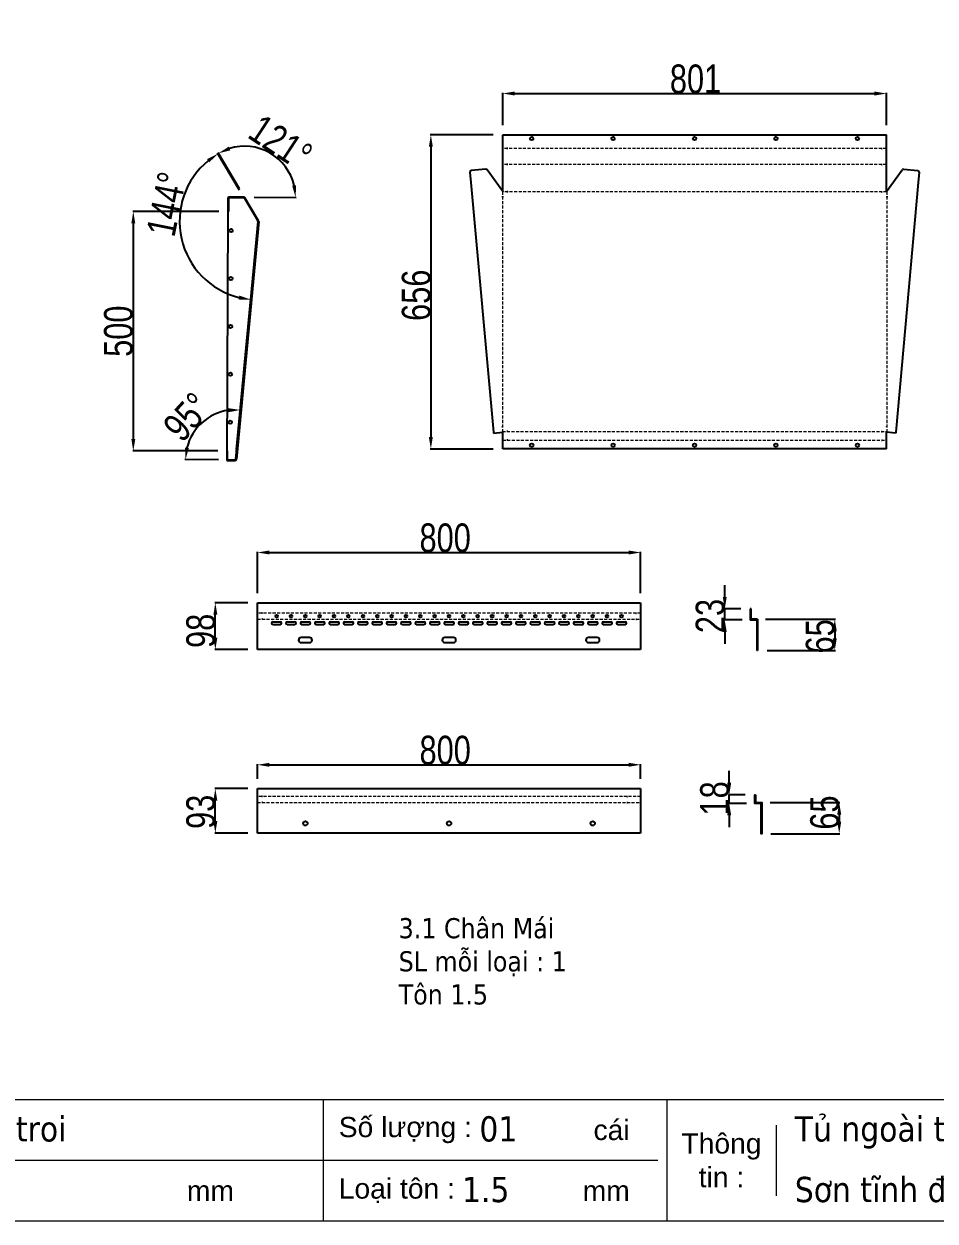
# Model space of a CAD drawing. Header units: inches. Extents: x 21 to 136330, y 8 to 58290.
# Drawn here: x 58396 to 60298, y 35389 to 37889 of the extents above; entities that cross this region are included whole.
import ezdxf
from ezdxf.enums import TextEntityAlignment as Align

# ---------------------------------------------------------------- set-up
doc = ezdxf.new("R2010")
doc.units = ezdxf.units.IN
doc.header["$MEASUREMENT"] = 0
doc.linetypes.add('HIDDEN', pattern=[9.525, 6.35, -3.175])
doc.layers.add('0 TĂNG CỨNG', color=7, linetype='Continuous', lineweight=15)
doc.layers.add('@.0.DM. NÉT ĐỨT', color=8, linetype='HIDDEN', lineweight=9)
doc.layers.add('@.0.DM. NÉT CHÍNH', color=7, linetype='Continuous')
doc.layers.add('@.DM. KÍCH THƯỚC', color=8, linetype='Continuous', transparency=0.2)
doc.layers.add('@.DM. KÍCH THƯỚC @ 1', color=8, linetype='Continuous', transparency=0.2)
doc.styles.add('ARIAL', font='arial.ttf')
doc.styles.add('Note Text (ISO)', font='tahoma.ttf')
doc.styles.add('roman', font='roman.shx', dxfattribs={"width": 0.8})
doc.styles.add('Tahoma (Input Text)', font='tahoma.ttf')
doc.dimstyles.new('Kích thước Duy Mạnh', dxfattribs={"dimtxt": 30, "dimasz": 25, "dimexe": 1.25, "dimexo": 20, "dimtad": 1, "dimdec": 1, "dimtxsty": 'roman', "dimcen": 2.5, "dimclrd": 8, "dimclre": 8, "dimclrt": 2, "dimadec": 0, "dimazin": 0, "dimtfac": 1, "dimtdec": 1, "dimtix": 1, "dimtmove": 0, "dimatfit": 3, "dimfxl": 1, "dimtfillclr": 1, "dimarcsym": 0})

# ---------------------------------------------------------------- blocks, each defined once
blk = doc.blocks.new('KHUNG KT1')
at = {"color": 7}
for p, q in [((7128, -4752), (0, -4752)), ((4052.8, -4752), (4052.8, -5040)), ((4868.8, -4752), (4868.8, -5040)), ((5128.7, -4812), (5128.7, -4980)), ((4848, -4896), (0, -4896))]:
    blk.add_line(p, q, dxfattribs=at)
blk.add_lwpolyline([(0, 0), (7128, 0), (7128, -5040), (0, -5040)], close=True, dxfattribs=at)
at = {"color": 2, "char_height": 48, "style": 'ARIAL'}
for s, insert, width, attachment_point in [('  Số lượng :', (4052.8, -4824), 2202.321, 4), ('cái', (4695, -4824), 2202.321, 4), ('Thông\\Ptin :', (4998.8, -4896), 259.945, 5), ('  Loại tôn :', (4052.8, -4968), 2202.321, 4), ('mm', (3729.5, -4968), 2202.321, 4), ('mm', (4669.3, -4968), 2202.321, 4)]:
    blk.add_mtext(s, dxfattribs=dict(at, insert=insert, width=width, attachment_point=attachment_point))
at = {"color": 1, "style": 'Tahoma (Input Text)', "flags": 8}
for tag, p in [('#01', (328.9, -4851.1)), ('#03', (1514.7, -4846.3)), ('#05', (2819, -4851.1)), ('#07', (4424, -4851.1)), ('#09', (5172.9, -4851.1)), ('#02', (189.8, -4995.1)), ('#04', (1755.3, -4995.1)), ('#06', (2727.8, -4995.1)), ('#08', (4382.7, -4995.1)), ('#10', (5172.9, -4995.1))]:
    blk.add_attdef(tag, p, '', height=60, dxfattribs=at)
blk.add_attdef('#11', text='', height=60, dxfattribs=at).set_placement((6996, -4961.6), align=Align.CENTER)
at = {"layer": '0 TĂNG CỨNG', "color": 1, "style": 'ARIAL'}
blk.add_attdef('#12', (852.8, -4987.6), '', height=60, dxfattribs=at)
blk = doc.blocks.new('*D2215')
at = {"layer": '@.DM. KÍCH THƯỚC', "color": 8, "lineweight": -2, "transparency": 16777216}
for p, q in [((58883.3, 36700.1), (58883.3, 36786.4)), ((59683.3, 36700.1), (59683.3, 36786.4))]:
    blk.add_line(p, q, dxfattribs=at)
at = {"layer": '@.DM. KÍCH THƯỚC', "lineweight": -2, "transparency": 16777216}
blk.add_line((58908.3, 36785.1), (59658.3, 36785.1), dxfattribs=at)
at = {"layer": '@.DM. KÍCH THƯỚC', "transparency": 16777216}
for points in [[(58908.3, 36789.3), (58908.3, 36781), (58883.3, 36785.1)], [(59658.3, 36789.3), (59658.3, 36781), (59683.3, 36785.1)]]:
    blk.add_solid(points, dxfattribs=at)
at = {"layer": 'Defpoints', "color": 0, "transparency": 16777216}
for p in [(59683.3, 36785.1), (58883.3, 36680.1), (59683.3, 36680.1)]:
    blk.add_point(p, dxfattribs=at)
at = {"layer": '@.DM. KÍCH THƯỚC', "color": 2, "transparency": 16777216, "insert": (59221.6, 36845.8), "char_height": 60, "attachment_point": 1, "style": 'roman'}
blk.add_mtext('800', dxfattribs=at)
blk = doc.blocks.new('*D2216')
at = {"layer": '@.DM. KÍCH THƯỚC', "color": 8, "lineweight": -2, "transparency": 16777216}
for p, q in [((58863.3, 36680.1), (58794.1, 36680.1)), ((58863.3, 36582.3), (58794.1, 36582.3))]:
    blk.add_line(p, q, dxfattribs=at)
at = {"layer": '@.DM. KÍCH THƯỚC', "lineweight": -2, "transparency": 16777216}
blk.add_line((58795.3, 36607.3), (58795.3, 36655.1), dxfattribs=at)
at = {"layer": '@.DM. KÍCH THƯỚC', "transparency": 16777216}
for points in [[(58791.2, 36655.1), (58799.5, 36655.1), (58795.3, 36680.1)], [(58791.2, 36607.3), (58799.5, 36607.3), (58795.3, 36582.3)]]:
    blk.add_solid(points, dxfattribs=at)
at = {"layer": 'Defpoints', "color": 0, "transparency": 16777216}
for p in [(58795.3, 36680.1), (58883.3, 36680.1), (58883.3, 36582.3)]:
    blk.add_point(p, dxfattribs=at)
at = {"layer": '@.DM. KÍCH THƯỚC', "color": 2, "transparency": 16777216, "insert": (58734.7, 36585.8), "char_height": 60, "attachment_point": 1, "rotation": 90, "style": 'roman'}
blk.add_mtext('98', dxfattribs=at)
blk = doc.blocks.new('*D2217')
at = {"layer": '@.DM. KÍCH THƯỚC', "lineweight": -2, "transparency": 16777216}
for p, q in [((59858.8, 36692.2), (59858.8, 36717.2)), ((59858.8, 36644.2), (59858.8, 36667.2)), ((59858.8, 36619.2), (59858.8, 36594.2))]:
    blk.add_line(p, q, dxfattribs=at)
at = {"layer": '@.DM. KÍCH THƯỚC', "color": 8, "lineweight": -2, "transparency": 16777216}
for p, q in [((59892.1, 36667.2), (59857.6, 36667.2)), ((59895.1, 36644.2), (59857.6, 36644.2))]:
    blk.add_line(p, q, dxfattribs=at)
at = {"layer": '@.DM. KÍCH THƯỚC', "transparency": 16777216}
for points in [[(59854.7, 36692.2), (59863, 36692.2), (59858.8, 36667.2)], [(59854.7, 36619.2), (59863, 36619.2), (59858.8, 36644.2)]]:
    blk.add_solid(points, dxfattribs=at)
at = {"layer": 'Defpoints', "color": 0, "transparency": 16777216}
for p in [(59858.8, 36667.2), (59912.1, 36667.2), (59915.1, 36644.2)]:
    blk.add_point(p, dxfattribs=at)
at = {"layer": '@.DM. KÍCH THƯỚC', "color": 2, "transparency": 16777216, "insert": (59798.2, 36616.8), "char_height": 60, "attachment_point": 1, "rotation": 90, "style": 'roman'}
blk.add_mtext('23', dxfattribs=at)
blk = doc.blocks.new('*D2218')
at = {"layer": '@.DM. KÍCH THƯỚC', "color": 8, "lineweight": -2, "transparency": 16777216}
for p, q in [((59944.1, 36645.7), (60089.8, 36645.7)), ((59947.1, 36580.7), (60089.8, 36580.7))]:
    blk.add_line(p, q, dxfattribs=at)
at = {"layer": '@.DM. KÍCH THƯỚC', "lineweight": -2, "transparency": 16777216}
blk.add_line((60088.6, 36620.7), (60088.6, 36605.7), dxfattribs=at)
at = {"layer": '@.DM. KÍCH THƯỚC', "transparency": 16777216}
for points in [[(60084.4, 36620.7), (60092.7, 36620.7), (60088.6, 36645.7)], [(60084.4, 36605.7), (60092.7, 36605.7), (60088.6, 36580.7)]]:
    blk.add_solid(points, dxfattribs=at)
at = {"layer": 'Defpoints', "color": 0, "transparency": 16777216}
for p in [(59924.1, 36645.7), (59927.1, 36580.7), (60088.6, 36580.7)]:
    blk.add_point(p, dxfattribs=at)
at = {"layer": '@.DM. KÍCH THƯỚC', "color": 2, "transparency": 16777216, "insert": (60028, 36574.3), "char_height": 60, "attachment_point": 1, "rotation": 90, "style": 'roman'}
blk.add_mtext('65', dxfattribs=at)
blk = doc.blocks.new('*U2096')
at = {"layer": '@.0.DM. NÉT CHÍNH', "color": 0}
for p, q in [((-7.5, -4.2), (7.5, -4.2)), ((7.5, -10.2), (-7.5, -10.2))]:
    blk.add_line(p, q, dxfattribs=at)
blk.add_circle((0, 7.7), 2.5, dxfattribs=at)
for centre, start, end in [((-7.5, -7.2), 90, 270), ((7.5, -7.2), 270, 90)]:
    blk.add_arc(centre, 3, start, end, dxfattribs=at)
blk = doc.blocks.new('*U2097')
at = {"layer": '@.0.DM. NÉT CHÍNH', "color": 0, "linetype": 'ByBlock', "lineweight": -2, "transparency": 16777216}
for p in [(0, 0), (30, 0), (60, 0), (90, 0), (120, 0), (150, 0), (180, 0), (210, 0), (240, 0), (270, 0), (300, 0), (330, 0), (360, 0), (390, 0), (420, 0), (450, 0), (480, 0), (510, 0), (540, 0), (570, 0), (600, 0), (630, 0), (660, 0), (690, 0), (720, 0)]:
    blk.add_blockref('*U2096', p, dxfattribs=at)
blk = doc.blocks.new('*D2219')
at = {"layer": '@.DM. KÍCH THƯỚC', "color": 8, "lineweight": -2, "transparency": 16777216}
for p, q in [((58883.3, 36312.2), (58883.3, 36343.1)), ((59683.3, 36312.2), (59683.3, 36343.1))]:
    blk.add_line(p, q, dxfattribs=at)
at = {"layer": '@.DM. KÍCH THƯỚC', "lineweight": -2, "transparency": 16777216}
blk.add_line((58908.3, 36341.8), (59658.3, 36341.8), dxfattribs=at)
at = {"layer": '@.DM. KÍCH THƯỚC', "transparency": 16777216}
for points in [[(58908.3, 36346), (58908.3, 36337.7), (58883.3, 36341.8)], [(59658.3, 36346), (59658.3, 36337.7), (59683.3, 36341.8)]]:
    blk.add_solid(points, dxfattribs=at)
at = {"layer": 'Defpoints', "color": 0, "transparency": 16777216}
for p in [(59683.3, 36341.8), (58883.3, 36292.2), (59683.3, 36292.2)]:
    blk.add_point(p, dxfattribs=at)
at = {"layer": '@.DM. KÍCH THƯỚC', "color": 2, "transparency": 16777216, "insert": (59221.6, 36402.5), "char_height": 60, "attachment_point": 1, "style": 'roman'}
blk.add_mtext('800', dxfattribs=at)
blk = doc.blocks.new('*D2220')
at = {"layer": '@.DM. KÍCH THƯỚC', "color": 8, "lineweight": -2, "transparency": 16777216}
for p, q in [((58863.3, 36292.2), (58794.1, 36292.2)), ((58863.3, 36199.4), (58794.1, 36199.4))]:
    blk.add_line(p, q, dxfattribs=at)
at = {"layer": '@.DM. KÍCH THƯỚC', "lineweight": -2, "transparency": 16777216}
blk.add_line((58795.3, 36224.4), (58795.3, 36267.2), dxfattribs=at)
at = {"layer": '@.DM. KÍCH THƯỚC', "transparency": 16777216}
for points in [[(58791.2, 36267.2), (58799.5, 36267.2), (58795.3, 36292.2)], [(58791.2, 36224.4), (58799.5, 36224.4), (58795.3, 36199.4)]]:
    blk.add_solid(points, dxfattribs=at)
at = {"layer": 'Defpoints', "color": 0, "transparency": 16777216}
for p in [(58795.3, 36292.2), (58883.3, 36292.2), (58883.3, 36199.4)]:
    blk.add_point(p, dxfattribs=at)
at = {"layer": '@.DM. KÍCH THƯỚC', "color": 2, "transparency": 16777216, "insert": (58734.7, 36207.9), "char_height": 60, "attachment_point": 1, "rotation": 90, "style": 'roman'}
blk.add_mtext('93', dxfattribs=at)
blk = doc.blocks.new('*D2221')
at = {"layer": '@.DM. KÍCH THƯỚC', "lineweight": -2, "transparency": 16777216}
for p, q in [((59868.1, 36304.3), (59868.1, 36329.3)), ((59868.1, 36261.3), (59868.1, 36279.3)), ((59868.1, 36236.3), (59868.1, 36211.3))]:
    blk.add_line(p, q, dxfattribs=at)
at = {"layer": '@.DM. KÍCH THƯỚC', "color": 8, "lineweight": -2, "transparency": 16777216}
for p, q in [((59901.4, 36279.3), (59866.9, 36279.3)), ((59904.4, 36261.3), (59866.9, 36261.3))]:
    blk.add_line(p, q, dxfattribs=at)
at = {"layer": '@.DM. KÍCH THƯỚC', "transparency": 16777216}
for points in [[(59863.9, 36304.3), (59872.3, 36304.3), (59868.1, 36279.3)], [(59863.9, 36236.3), (59872.3, 36236.3), (59868.1, 36261.3)]]:
    blk.add_solid(points, dxfattribs=at)
at = {"layer": 'Defpoints', "color": 0, "transparency": 16777216}
for p in [(59868.1, 36279.3), (59921.4, 36279.3), (59924.4, 36261.3)]:
    blk.add_point(p, dxfattribs=at)
at = {"layer": '@.DM. KÍCH THƯỚC', "color": 2, "transparency": 16777216, "insert": (59807.5, 36236), "char_height": 60, "attachment_point": 1, "rotation": 90, "style": 'roman'}
blk.add_mtext('18', dxfattribs=at)
blk = doc.blocks.new('*D2222')
at = {"layer": '@.DM. KÍCH THƯỚC', "color": 8, "lineweight": -2, "transparency": 16777216}
for p, q in [((59953.4, 36262.8), (60099.1, 36262.8)), ((59954.9, 36197.8), (60099.1, 36197.8))]:
    blk.add_line(p, q, dxfattribs=at)
at = {"layer": '@.DM. KÍCH THƯỚC', "lineweight": -2, "transparency": 16777216}
blk.add_line((60097.8, 36237.8), (60097.8, 36222.8), dxfattribs=at)
at = {"layer": '@.DM. KÍCH THƯỚC', "transparency": 16777216}
for points in [[(60093.7, 36237.8), (60102, 36237.8), (60097.8, 36262.8)], [(60093.7, 36222.8), (60102, 36222.8), (60097.8, 36197.8)]]:
    blk.add_solid(points, dxfattribs=at)
at = {"layer": 'Defpoints', "color": 0, "transparency": 16777216}
for p in [(59933.4, 36262.8), (59934.9, 36197.8), (60097.8, 36197.8)]:
    blk.add_point(p, dxfattribs=at)
at = {"layer": '@.DM. KÍCH THƯỚC', "color": 2, "transparency": 16777216, "insert": (60037.2, 36206.4), "char_height": 60, "attachment_point": 1, "rotation": 90, "style": 'roman'}
blk.add_mtext('65', dxfattribs=at)
blk = doc.blocks.new('*D2116')
at = {"layer": '@.DM. KÍCH THƯỚC', "color": 8, "lineweight": -2, "transparency": 16777216}
for p, q in [((59395.3, 37677.3), (59395.3, 37744.7)), ((60196.3, 37677.3), (60196.3, 37744.7))]:
    blk.add_line(p, q, dxfattribs=at)
at = {"layer": '@.DM. KÍCH THƯỚC', "lineweight": -2, "transparency": 16777216}
blk.add_line((59420.3, 37743.5), (60171.3, 37743.5), dxfattribs=at)
at = {"layer": '@.DM. KÍCH THƯỚC', "transparency": 16777216}
for points in [[(59420.3, 37747.7), (59420.3, 37739.3), (59395.3, 37743.5)], [(60171.3, 37747.7), (60171.3, 37739.3), (60196.3, 37743.5)]]:
    blk.add_solid(points, dxfattribs=at)
at = {"layer": 'Defpoints', "color": 0, "transparency": 16777216}
for p in [(60196.3, 37743.5), (59395.3, 37657.3), (60196.3, 37657.3)]:
    blk.add_point(p, dxfattribs=at)
at = {"layer": '@.DM. KÍCH THƯỚC', "color": 2, "transparency": 16777216, "insert": (59744.3, 37804.1), "char_height": 60, "attachment_point": 1, "style": 'roman'}
blk.add_mtext('801', dxfattribs=at)
blk = doc.blocks.new('*D2117')
at = {"layer": '@.DM. KÍCH THƯỚC', "color": 8, "lineweight": -2, "transparency": 16777216}
for p, q in [((59375.3, 37657.3), (59244, 37657.3)), ((59375.3, 37001.2), (59244, 37001.2))]:
    blk.add_line(p, q, dxfattribs=at)
at = {"layer": '@.DM. KÍCH THƯỚC', "lineweight": -2, "transparency": 16777216}
blk.add_line((59245.3, 37632.3), (59245.3, 37026.2), dxfattribs=at)
at = {"layer": '@.DM. KÍCH THƯỚC', "transparency": 16777216}
for points in [[(59241.1, 37632.3), (59249.4, 37632.3), (59245.3, 37657.3)], [(59241.1, 37026.2), (59249.4, 37026.2), (59245.3, 37001.2)]]:
    blk.add_solid(points, dxfattribs=at)
at = {"layer": 'Defpoints', "color": 0, "transparency": 16777216}
for p in [(59395.3, 37657.3), (59245.3, 37001.2), (59395.3, 37001.2)]:
    blk.add_point(p, dxfattribs=at)
at = {"layer": '@.DM. KÍCH THƯỚC', "color": 2, "transparency": 16777216, "insert": (59184.6, 37268.7), "char_height": 60, "attachment_point": 1, "rotation": 90, "style": 'roman'}
blk.add_mtext('656', dxfattribs=at)
blk = doc.blocks.new('*D2414')
at = {"layer": '@.DM. KÍCH THƯỚC', "color": 8, "lineweight": -2, "transparency": 16777216}
for p, q in [((58839.7, 36999.9), (58847.6, 37084.1)), ((58802.1, 36978.8), (58731.8, 36979))]:
    blk.add_line(p, q, dxfattribs=at)
at = {"layer": '@.DM. KÍCH THƯỚC', "lineweight": -2, "transparency": 16777216}
blk.add_arc((58837.7, 36978.6), 104.7, 98.3365, 166.0502, dxfattribs=at)
at = {"layer": '@.DM. KÍCH THƯỚC', "transparency": 16777216}
for points in [[(58822.4, 37086.4), (58822.6, 37078), (58847.5, 37082.8)], [(58740.2, 37003.3), (58732, 37004.4), (58733, 36979)]]:
    blk.add_solid(points, dxfattribs=at)
at = {"layer": 'Defpoints', "color": 0, "transparency": 16777216}
for p in [(58791.3, 37072.4), (58822.1, 36978.7), (58837.7, 36978.6), (58837.8, 36980)]:
    blk.add_point(p, dxfattribs=at)
at = {"layer": '@.DM. KÍCH THƯỚC', "color": 2, "transparency": 16777216, "insert": (58681.7, 37052.8), "char_height": 60, "attachment_point": 1, "rotation": 47.655, "style": 'roman'}
blk.add_mtext('95°', dxfattribs=at)
blk = doc.blocks.new('*D2415')
at = {"layer": '@.DM. KÍCH THƯỚC', "color": 8, "lineweight": -2, "transparency": 16777216}
for p, q in [((58845.7, 37542), (58800.1, 37618.7)), ((58839.7, 36999.9), (58869.3, 37314.5))]:
    blk.add_line(p, q, dxfattribs=at)
at = {"layer": '@.DM. KÍCH THƯỚC', "lineweight": -2, "transparency": 16777216}
blk.add_arc((58884.6, 37476.6), 164, 129.4687, 255.881, dxfattribs=at)
at = {"layer": '@.DM. KÍCH THƯỚC', "transparency": 16777216}
for points in [[(58777.9, 37606.6), (58782.7, 37599.8), (58800.8, 37617.6)], [(58845.3, 37321.6), (58843.9, 37313.4), (58869.2, 37313.3)]]:
    blk.add_solid(points, dxfattribs=at)
at = {"layer": 'Defpoints', "color": 0, "transparency": 16777216}
for p in [(58855.9, 37524.8), (58884.6, 37476.6), (58753, 37378.6), (58837.8, 36980)]:
    blk.add_point(p, dxfattribs=at)
at = {"layer": '@.DM. KÍCH THƯỚC', "color": 2, "transparency": 16777216, "insert": (58650.9, 37453.4), "char_height": 60, "attachment_point": 1, "rotation": 78.6925, "style": 'roman'}
blk.add_mtext('144°', dxfattribs=at)
blk = doc.blocks.new('*D2386')
at = {"layer": '@.DM. KÍCH THƯỚC', "color": 8, "lineweight": -2, "transparency": 16777216}
for p, q in [((58846.1, 37544.2), (58801.3, 37619.6)), ((58876.3, 37527), (58964.1, 37526.6))]:
    blk.add_line(p, q, dxfattribs=at)
at = {"layer": '@.DM. KÍCH THƯỚC', "lineweight": -2, "transparency": 16777216}
blk.add_arc((58856.3, 37527), 106.5, 13.2499, 107.2418, dxfattribs=at)
at = {"layer": '@.DM. KÍCH THƯỚC', "transparency": 16777216}
for points in [[(58826.5, 37624.9), (58823.1, 37632.5), (58801.9, 37618.6)], [(58964.1, 37551.9), (58955.8, 37551), (58962.8, 37526.6)]]:
    blk.add_solid(points, dxfattribs=at)
at = {"layer": 'Defpoints', "color": 0, "transparency": 16777216}
for p in [(58874.1, 37632), (58824.3, 37527.2), (58854.6, 37527.1), (58857.2, 37525.6), (58883.5, 37481.3)]:
    blk.add_point(p, dxfattribs=at)
at = {"layer": '@.DM. KÍCH THƯỚC', "color": 2, "transparency": 16777216, "insert": (58931.7, 37641.6), "char_height": 60, "attachment_point": 5, "rotation": 326.654, "style": 'roman'}
blk.add_mtext('121°', dxfattribs=at)
blk = doc.blocks.new('*D2393')
at = {"layer": '@.DM. KÍCH THƯỚC', "color": 8, "lineweight": -2, "transparency": 16777216}
for p, q in [((58802.7, 37497.2), (58622.8, 37497.2)), ((58800.7, 36997.2), (58622.8, 36997.2))]:
    blk.add_line(p, q, dxfattribs=at)
at = {"layer": '@.DM. KÍCH THƯỚC', "lineweight": -2, "transparency": 16777216}
blk.add_line((58624, 37472.2), (58624, 37022.2), dxfattribs=at)
at = {"layer": '@.DM. KÍCH THƯỚC', "transparency": 16777216}
for points in [[(58619.9, 37472.2), (58628.2, 37472.2), (58624, 37497.2)], [(58619.9, 37022.2), (58628.2, 37022.2), (58624, 36997.2)]]:
    blk.add_solid(points, dxfattribs=at)
at = {"layer": 'Defpoints', "color": 0, "transparency": 16777216}
for p in [(58822.7, 37497.2), (58624, 36997.2), (58820.7, 36997.2)]:
    blk.add_point(p, dxfattribs=at)
at = {"layer": '@.DM. KÍCH THƯỚC', "color": 2, "transparency": 16777216, "insert": (58593.4, 37247.2), "char_height": 60, "attachment_point": 5, "rotation": 90, "style": 'roman'}
blk.add_mtext('500', dxfattribs=at)

msp = doc.modelspace()

# ---------------------------------------------------------------- linework, layer by layer
for centre in [(58983.2983, 36219.3988), (59283.2983, 36219.3988), (59583.2983, 36219.3988)]:
    msp.add_circle(centre, 4.5)
at = {"layer": '@.0.DM. NÉT CHÍNH'}
for p, q in [((59395.2601, 37539.193), (59395.2601, 37657.2976)), ((59395.2601, 37657.2976), (60196.2601, 37657.2976)), ((60196.2601, 37539.193), (60196.2601, 37657.2976)), ((59326.916, 37579.3462), (59328.8877, 37557.4347)), ((59359.8145, 37585.3187), (59329.635, 37582.603)), ((59395.2601, 37539.193), (59362.5072, 37584.0986)), ((60196.2601, 37539.193), (60229.0131, 37584.0986)), ((60231.7057, 37585.3187), (60261.8852, 37582.603)), ((60264.6043, 37579.3462), (60262.6326, 37557.4347)), ((59328.8877, 37557.4347), (59375.8133, 37036.0408)), ((60262.6326, 37557.4347), (60215.707, 37036.0408)), ((58821.332, 37524.188), (58821.2413, 37497.1882)), ((58822.832, 37524.1819), (58822.7413, 37497.1821)), ((58854.6393, 37525.5508), (58824.3381, 37525.6757)), ((58854.6455, 37527.0508), (58824.3443, 37527.1757)), ((58854.6455, 37527.0508), (58856.3441, 37527.0438)), ((58855.9225, 37524.8172), (58883.2983, 37478.7622)), ((58857.212, 37525.5837), (58856.3441, 37527.0438)), ((58883.5369, 37481.2965), (58857.212, 37525.5837)), ((59395.2601, 37539.0512), (59395.2601, 37538.0634)), ((60196.2601, 37539.0512), (60196.2601, 37538.0634)), ((58821.2413, 37497.1882), (58819.0908, 36978.6913)), ((58822.7413, 37497.1821), (58821.2413, 37497.1882)), ((58822.7598, 37501.682), (58821.2599, 37501.6882)), ((58822.7887, 37508.682), (58821.2887, 37508.6881)), ((58837.8481, 36979.9799), (58884.5531, 37476.0873)), ((58886.0465, 37475.9467), (58839.3415, 36979.8393)), ((58883.5369, 37481.2965), (58883.0597, 37476.2279)), ((58886.0465, 37475.9467), (58883.0597, 37476.2279)), ((58883.2983, 37478.7622), (58884.3491, 37476.9944)), ((58885.6385, 37477.7608), (58883.5369, 37481.2965)), ((58884.3491, 37476.9944), (58885.6385, 37477.7608)), ((59375.8133, 37036.0408), (59375.9477, 37034.5468)), ((59375.9477, 37034.5468), (59395.2601, 37036.285)), ((59395.2601, 37036.4451), (59395.2601, 37037.4823)), ((59395.2601, 37001.2319), (59395.2601, 37036.285)), ((60196.2601, 37036.4451), (60196.2601, 37037.4823)), ((60196.2601, 37001.2319), (60196.2601, 37036.285)), ((60215.5725, 37034.5468), (60196.2601, 37036.285)), ((60215.707, 37036.0408), (60215.5725, 37034.5468)), ((58819.1872, 36997.1911), (58819.0969, 36980.1913)), ((58819.1873, 36997.1911), (58819.1872, 36997.1911)), ((58820.6872, 36997.185), (58819.1873, 36997.1911)), ((58820.5969, 36980.1852), (58820.6872, 36997.185)), ((60196.2601, 37001.2319), (59395.2601, 37001.2319)), ((58819.0908, 36978.6913), (58819.0846, 36977.1913)), ((58819.0846, 36977.1913), (58836.0724, 36977.1216)), ((58820.64, 36985.6851), (58819.14, 36985.6912)), ((58820.6688, 36992.685), (58819.1688, 36992.6912)), ((58822.0908, 36978.679), (58836.2135, 36978.6211)), ((58836.3547, 36980.1205), (58836.0724, 36977.1216)), ((58836.0724, 36977.1216), (58836.3424, 36977.1205)), ((58836.2135, 36978.6211), (58836.3485, 36978.6205)), ((58836.3424, 36977.1205), (58836.3485, 36978.6205)), ((58836.3547, 36980.1205), (58839.3415, 36979.8393))]:
    msp.add_line(p, q, dxfattribs=at)
at = {"layer": '@.0.DM. NÉT CHÍNH', "color": 1}
for p, q in [((59405.6832, 37628.6011), (59404.1832, 37628.6011)), ((60185.837, 37628.6011), (60187.337, 37628.6011)), ((59405.6832, 37595.4904), (59404.1832, 37595.4904)), ((60185.837, 37595.4904), (60187.337, 37595.4904)), ((59394.5637, 37528.8156), (59394.5637, 37527.3156)), ((59405.6832, 37538.0634), (59404.1832, 37538.0634)), ((60185.837, 37538.0634), (60187.337, 37538.0634)), ((60196.9566, 37528.8156), (60196.9566, 37527.3156)), ((59394.5637, 37046.7301), (59394.5637, 37048.2301)), ((60196.9566, 37046.7301), (60196.9566, 37048.2301)), ((59405.6832, 37037.4823), (59404.1832, 37037.4823)), ((59405.6832, 37019.9284), (59404.1832, 37019.9284)), ((60185.837, 37037.4823), (60187.337, 37037.4823)), ((60185.837, 37019.9284), (60187.337, 37019.9284)), ((58893.7214, 36658.3919), (58892.2214, 36658.3919)), ((58893.7214, 36645.999), (58892.2214, 36645.999)), ((59672.8752, 36658.3919), (59674.3752, 36658.3919)), ((59672.8752, 36645.999), (59674.3752, 36645.999)), ((58893.7214, 36275.4882), (58892.2214, 36275.4882)), ((59654.3484, 36275.4882), (59655.8484, 36275.4882)), ((58893.7214, 36263.0953), (58892.2214, 36263.0953)), ((59654.3484, 36263.0953), (59655.8484, 36263.0953))]:
    msp.add_line(p, q, dxfattribs=at)
at = {"layer": '@.0.DM. NÉT CHÍNH', "color": 0}
for p, q in [((58883.2983, 36582.3025), (58883.2983, 36680.0884)), ((58883.2983, 36680.0884), (59683.2983, 36680.0884)), ((59683.2983, 36680.0884), (59683.2983, 36582.3025)), ((59913.6497, 36667.1574), (59912.1497, 36667.1574)), ((59912.1497, 36667.1574), (59912.1497, 36644.1574)), ((59913.6497, 36645.6574), (59913.6497, 36667.1574)), ((59927.1497, 36645.6574), (59913.6497, 36645.6574)), ((59927.1497, 36645.6574), (59927.1497, 36580.6574)), ((59925.6497, 36644.1574), (59912.1497, 36644.1574)), ((59925.6497, 36644.1574), (59925.6497, 36580.6574)), ((59683.2983, 36582.3025), (58883.2983, 36582.3025)), ((59927.1497, 36580.6574), (59925.6497, 36580.6574)), ((58883.2983, 36199.3988), (58883.2983, 36292.1846)), ((58883.2983, 36292.1846), (59683.2983, 36292.1846)), ((59683.2983, 36292.1846), (59683.2983, 36199.3988)), ((59683.2983, 36199.3988), (58883.2983, 36199.3988))]:
    msp.add_line(p, q, dxfattribs=at)
at = {"layer": '@.0.DM. NÉT CHÍNH', "color": 2}
for points in [[(58992.2537, 36607.5525), (58974.3429, 36607.5525, 1), (58974.3429, 36597.0525), (58992.2537, 36597.0525, 1)], [(59292.2537, 36607.5525), (59274.3429, 36607.5525, 1), (59274.3429, 36597.0525), (59292.2537, 36597.0525, 1)], [(59592.2537, 36607.5525), (59574.3429, 36607.5525, 1), (59574.3429, 36597.0525), (59592.2537, 36597.0525, 1)]]:
    msp.add_lwpolyline(points, format="xyb", close=True, dxfattribs=at)
at = {"layer": '@.0.DM. NÉT CHÍNH', "color": 0}
msp.add_lwpolyline([(59922.9132, 36279.2537), (59922.9132, 36262.7537), (59936.4132, 36262.7537), (59936.4132, 36197.7537), (59934.9132, 36197.7537), (59934.9132, 36261.2537), (59921.4132, 36261.2537), (59921.4132, 36279.2537)], close=True, dxfattribs=at)
at = {"layer": '@.0.DM. NÉT CHÍNH'}
for centre in [(59455.7601, 37649.2976), (59625.7601, 37649.2976), (59795.7601, 37649.2976), (59965.7601, 37649.2976), (60135.7601, 37649.2976), (60135.7601, 37649.2976), (58828.0564, 37457.1598), (58827.6456, 37357.1606), (58827.2348, 37257.1615), (58826.824, 37157.1623), (58826.4132, 37057.1631), (59455.7601, 37009.2319), (59625.7601, 37009.2319), (59795.7601, 37009.2319), (59965.7601, 37009.2319), (60135.7601, 37009.2319), (60135.7601, 37009.2319)]:
    msp.add_circle(centre, 3.5, dxfattribs=at)
for centre, radius, start, end in [((59329.9039, 37579.6151), 3, 95.142, 185.142), ((59360.0834, 37582.3308), 3, 36.106, 95.142), ((60231.4369, 37582.3308), 3, 84.858, 143.894), ((60261.6164, 37579.6151), 3, 354.858, 84.858), ((58824.332, 37524.1757), 3, 89.7638541, 179.7638541), ((58824.332, 37524.1757), 1.5, 89.7638541, 179.7638541), ((58854.6331, 37524.0508), 1.5, 30.7278541, 89.7638541), ((58854.6331, 37524.0508), 3, 30.7278541, 89.7638541), ((58883.0597, 37476.2279), 1.5, 354.6218541, 30.7278541), ((58883.0597, 37476.2279), 3, 354.6218541, 30.7278541), ((58822.0969, 36980.179), 3, 179.7648541, 269.7648541), ((58822.0969, 36980.179), 1.5, 179.7648541, 269.7648541), ((58836.3547, 36980.1205), 3, 269.7648541, 354.6218541), ((58836.3547, 36980.1205), 1.5, 269.7648541, 354.6218541)]:
    msp.add_arc(centre, radius, start, end, dxfattribs=at)
at = {"layer": '@.0.DM. NÉT ĐỨT'}
for p, q in [((60196.2601, 37628.6011), (59395.2601, 37628.6011)), ((60196.2601, 37595.4904), (59395.2601, 37595.4904)), ((60196.9566, 37538.0634), (59394.5637, 37538.0634)), ((59394.5637, 37538.0634), (59394.5637, 37037.4823)), ((60196.9566, 37538.0634), (60196.9566, 37037.4823)), ((59394.5637, 37037.4823), (60196.9566, 37037.4823)), ((59395.2601, 37019.9284), (60196.2601, 37019.9284)), ((59683.2983, 36658.3919), (58883.2983, 36658.3919)), ((58883.2983, 36645.999), (59683.2983, 36645.999)), ((59683.2983, 36275.4882), (58883.2983, 36275.4882)), ((58883.2983, 36263.0953), (59683.2983, 36263.0953))]:
    msp.add_line(p, q, dxfattribs=at)

# ---------------------------------------------------------------- block references
at = {"layer": '0 TĂNG CỨNG', "color": 1}
ref = msp.add_blockref('KHUNG KT1', (55456.5906, 39820.7875), dxfattribs=dict(at, xscale=0.8792977987369557, yscale=0.8792977987369557, zscale=0.8792977987369557))
ref.add_attrib('#05', 'Tủ điện ngoài troi', (57935.3391, 35555.2607), dxfattribs={"layer": '0', "color": 1, "height": 52.757868, "style": 'Tahoma (Input Text)'})
ref.add_attrib('#07', '01', (59346.6171, 35555.2607), dxfattribs={"layer": '0', "color": 1, "height": 52.75787, "style": 'Tahoma (Input Text)'})
ref.add_attrib('#08', '1.5', (59310.2485, 35428.6418), dxfattribs={"layer": '0', "color": 1, "height": 52.75787, "style": 'Tahoma (Input Text)'})
ref.add_attrib('#10', 'Sơn tĩnh điện màu Ghi RAL 7035', (60005.1101, 35428.6418), dxfattribs={"layer": '0', "color": 1, "height": 52.757868, "style": 'Tahoma (Input Text)'})
ref.add_attrib('#09', 'Tủ ngoài troi - 2 cánh - thanh gá', (60005.1101, 35555.2607), dxfattribs={"layer": '0', "color": 1, "height": 52.757868, "style": 'Tahoma (Input Text)'})
at = {"layer": '@.0.DM. NÉT CHÍNH', "color": 0}
msp.add_blockref('*U2097', (58923.2983, 36644.499), dxfattribs=at)

# ---------------------------------------------------------------- texts
at = {"layer": '@.0.DM. NÉT CHÍNH', "color": 2, "insert": (59178.1107, 36021.6885), "char_height": 41.999999, "width": 551.411705, "attachment_point": 1, "line_spacing_factor": 0.987884, "style": 'Note Text (ISO)'}
msp.add_mtext('3.1 Chân Mái \\PSL mỗi loại : 1\\PTôn 1.5', dxfattribs=at)

# ---------------------------------------------------------------- dimensions: what is measured, and where the dimension line sits
at = {"layer": '@.DM. KÍCH THƯỚC @ 1', "color": 0}
for base, p1, p2, angle, override, picture, middle in [((60196.2601, 37743.4864), (59395.2601, 37657.2976), (60196.2601, 37657.2976), 180, {"dimscale": 1, "dimtxt": 60, "dimdec": 0, "dimclrd": 256, "dimtdec": 0, "dimtix": 1, "dimtofl": 0, "dimtmove": 0, "dimatfit": 1}, '*D2116', (59795.7601, 37743.4864)), ((59245.2601, 37001.2319), (59395.2601, 37657.2976), (59395.2601, 37001.2319), 90, {"dimscale": 1, "dimtxt": 60, "dimdec": 0, "dimclrd": 256, "dimtdec": 0, "dimtix": 1, "dimtofl": 0, "dimtmove": 0, "dimatfit": 1}, '*D2117', (59245.2601, 37329.2648)), ((59683.2983, 36785.1465), (58883.2983, 36680.0884), (59683.2983, 36680.0884), 180, {"dimscale": 1, "dimtxt": 60, "dimdec": 0, "dimclrd": 256, "dimtdec": 0, "dimtix": 1, "dimtofl": 0, "dimtmove": 0, "dimatfit": 1}, '*D2215', (59283.2983, 36785.1465)), ((59858.8429, 36667.1574), (59915.1497, 36644.1574), (59912.1497, 36667.1574), 90, {"dimscale": 1, "dimtxt": 60, "dimdec": 0, "dimclrd": 256, "dimtdec": 0, "dimtix": 1, "dimtofl": 1, "dimtmove": 0, "dimatfit": 1}, '*D2217', (59858.8429, 36655.6574)), ((58795.3447, 36680.0884), (58883.2983, 36582.3025), (58883.2983, 36680.0884), 90, {"dimscale": 1, "dimtxt": 60, "dimdec": 0, "dimclrd": 256, "dimtdec": 0, "dimtix": 1, "dimtofl": 1, "dimtmove": 0, "dimatfit": 1}, '*D2216', (58795.3447, 36624.6955)), ((60088.5792, 36580.6574), (59924.1497, 36645.6574), (59927.1497, 36580.6574), 90, {"dimscale": 1, "dimtxt": 60, "dimdec": 0, "dimclrd": 256, "dimtdec": 0, "dimtix": 1, "dimtofl": 1, "dimtmove": 0, "dimatfit": 1}, '*D2218', (60088.5792, 36613.1574)), ((59683.2983, 36341.832), (58883.2983, 36292.1846), (59683.2983, 36292.1846), 180, {"dimscale": 1, "dimtxt": 60, "dimdec": 0, "dimclrd": 256, "dimtdec": 0, "dimtix": 1, "dimtofl": 0, "dimtmove": 0, "dimatfit": 1}, '*D2219', (59283.2983, 36341.832)), ((59868.1063, 36279.2537), (59924.4132, 36261.2537), (59921.4132, 36279.2537), 90, {"dimscale": 1, "dimtxt": 60, "dimdec": 0, "dimclrd": 256, "dimtdec": 0, "dimtix": 1, "dimtofl": 1, "dimtmove": 0, "dimatfit": 1}, '*D2221', (59868.1063, 36270.2537)), ((58795.3447, 36292.1846), (58883.2983, 36199.3988), (58883.2983, 36292.1846), 90, {"dimscale": 1, "dimtxt": 60, "dimdec": 0, "dimclrd": 256, "dimtdec": 0, "dimtix": 1, "dimtofl": 1, "dimtmove": 0, "dimatfit": 1}, '*D2220', (58795.3447, 36246.7917)), ((60097.8427, 36197.7537), (59933.4132, 36262.7537), (59934.9132, 36197.7537), 90, {"dimscale": 1, "dimtxt": 60, "dimdec": 0, "dimclrd": 256, "dimtdec": 0, "dimtix": 1, "dimtofl": 1, "dimtmove": 0, "dimatfit": 1}, '*D2222', (60097.8427, 36245.2537))]:
    dim = msp.add_linear_dim(base=base, p1=p1, p2=p2, angle=angle, dimstyle='Kích thước Duy Mạnh', override=override, dxfattribs=at)
    dim.commit()
    dim.dimension.update_dxf_attribs({"geometry": picture, "text_midpoint": middle, "dimtype": 128})
dim = msp.add_angular_dim_2l(base=(58874.0861, 37632.0136), line1=((58883.5369, 37481.2965), (58857.212, 37525.5837)), line2=((58854.6455, 37527.0508), (58824.3443, 37527.1757)), dimstyle='Kích thước Duy Mạnh', override={"dimscale": 1, "dimtxt": 60, "dimdec": 0, "dimclrd": 256, "dimtdec": 0, "dimtix": 1, "dimtofl": 0, "dimtmove": 0, "dimatfit": 1}, dxfattribs=at)
dim.commit()
dim.dimension.update_dxf_attribs({"geometry": '*D2386', "text_midpoint": (58914.8637, 37615.9758), "dimtype": 130})
for base, center, p1, p2, picture, middle in [((58753.009, 37378.6428), (58884.599, 37476.5741), (58855.9225, 37524.8172), (58837.8481, 36979.9799), '*D2415', (58723.7511, 37508.7365)), ((58791.2741, 37072.441), (58837.7196, 36978.6149), (58837.8481, 36979.9799), (58822.0908, 36978.679), '*D2414', (58760.3411, 37049.1351))]:
    dim = msp.add_angular_dim_3p(base=base, center=center, p1=p1, p2=p2, dimstyle='Kích thước Duy Mạnh', override={"dimscale": 1, "dimtxt": 60, "dimdec": 0, "dimclrd": 256, "dimtdec": 0, "dimtix": 1, "dimtofl": 0, "dimtmove": 0, "dimatfit": 1}, dxfattribs=at)
    dim.commit()
    dim.dimension.update_dxf_attribs({"geometry": picture, "text_midpoint": middle, "dimtype": 133})
dim = msp.add_linear_dim(base=(58624.0337, 36997.185), p1=(58822.7413, 37497.1821), p2=(58820.6893, 36997.185), angle=90, dimstyle='Kích thước Duy Mạnh', override={"dimscale": 1, "dimtxt": 60, "dimdec": 0, "dimclrd": 256, "dimtdec": 0, "dimtix": 1, "dimtofl": 0, "dimtmove": 0, "dimatfit": 1}, dxfattribs=at)
dim.commit()
dim.dimension.update_dxf_attribs({"geometry": '*D2393', "text_midpoint": (58593.4087, 37247.1835)})

doc.saveas('drawing.dxf')
